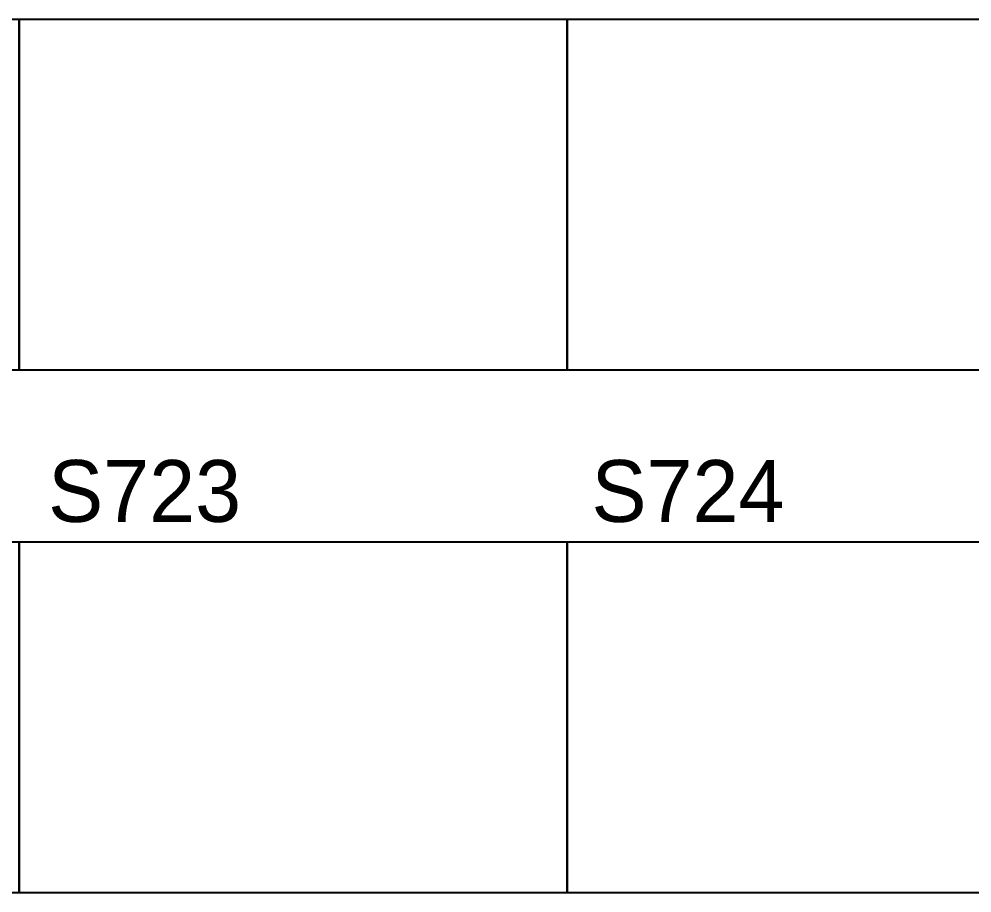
# Model space of a CAD drawing. Header units: millimetres. Extents: x 0 to 31920, y -6088 to 2522.
# Drawn here: x 6384 to 11932, y -6088 to -1000 of the extents above; entities that cross this region are included whole.
import ezdxf

# ---------------------------------------------------------------- set-up
doc = ezdxf.new("R2010")
doc.units = ezdxf.units.MM
doc.header["$MEASUREMENT"] = 0
doc.layers.add('DwFm', color=7, linetype='Continuous')
doc.styles.add('HELOPEN', font='helopen.shx')

# ---------------------------------------------------------------- blocks, each defined once
blk = doc.blocks.new('繪圖範圍')
blk.add_lwpolyline([(0, 51.1), (79.8, 51.1), (79.8, 0), (0, 0)], close=True)

msp = doc.modelspace()

# ---------------------------------------------------------------- block references
at = {"layer": 'DwFm', "xscale": 40, "yscale": 40, "zscale": 40}
for p in [(3192, -3044), (6384, -3044), (9576, -3044), (3192, -6088), (6384, -6088), (9576, -6088)]:
    msp.add_blockref('繪圖範圍', p, dxfattribs=at)

# ---------------------------------------------------------------- texts
at = {"color": 4, "style": 'HELOPEN'}
for s, p in [('S723', (6552.8, -3927.7)), ('S724', (9716.4, -3927.7))]:
    msp.add_text(s, height=360, dxfattribs=at).set_placement(p)

doc.saveas('drawing.dxf')
